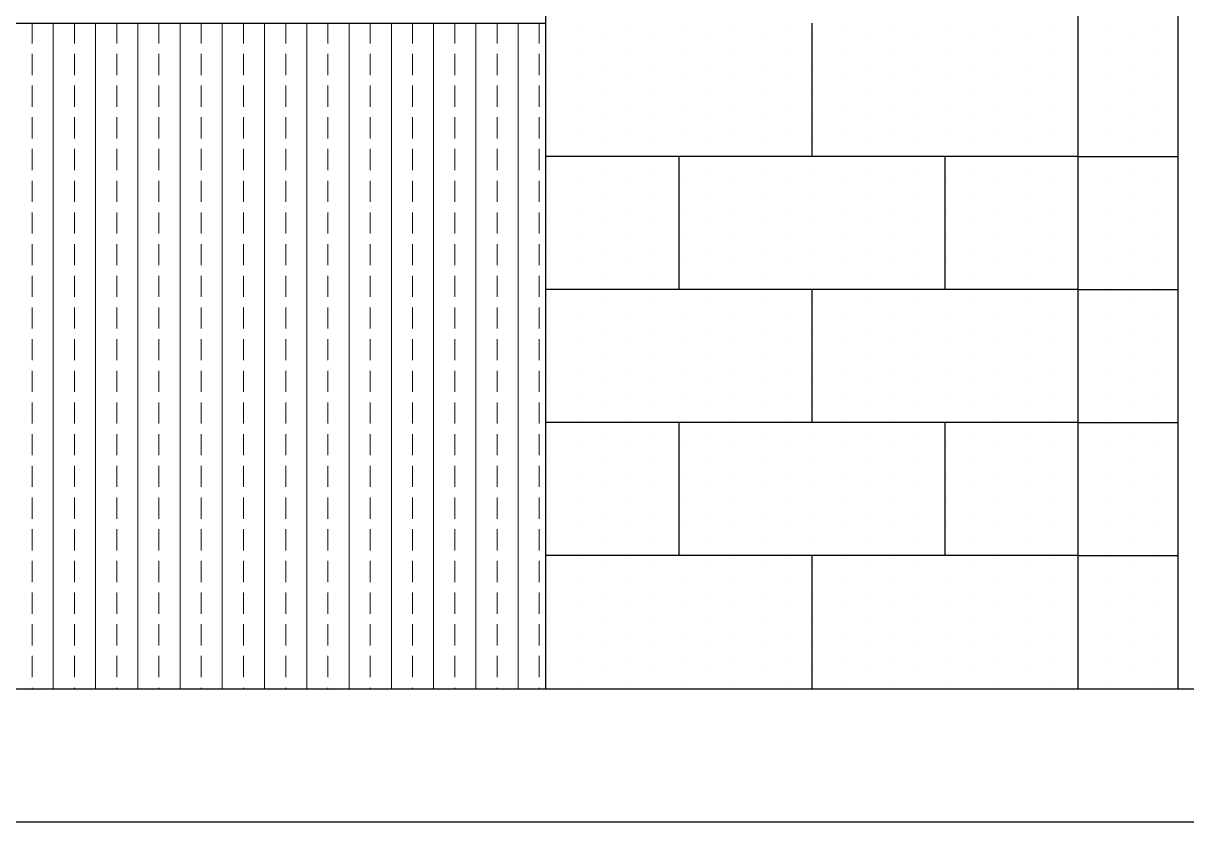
# Paper-space layout 'A000' of a CAD drawing. Header units: millimetres. Extents: x 0 to 841, y 0 to 594.
# Drawn here: x 588.6 to 623.56, y 86.9 to 110.9 of the extents above; entities that cross this region are included whole.
import ezdxf

# ---------------------------------------------------------------- set-up
doc = ezdxf.new("R2010")
doc.units = ezdxf.units.MM
doc.header["$MEASUREMENT"] = 0
doc.layers.add('A-ELEV-MBE1', color=7, linetype='Continuous', lineweight=25)
doc.layers.add('A-ELEV-PATT', color=8, linetype='Continuous', lineweight=13)

psp = doc.layouts.new('A000')

# ---------------------------------------------------------------- linework, layer by layer
at = {"layer": 'A-ELEV-MBE1'}
for p, q in [((604.293, 134.896), (604.293, 110.896)), ((620.293, 134.896), (620.293, 90.896)), ((623.293, 134.896), (623.293, 90.896)), ((588.293, 110.896), (604.293, 110.896)), ((604.293, 110.896), (604.293, 90.896)), ((612.293, 110.896), (612.293, 106.896)), ((620.292, 106.896), (604.293, 106.896)), ((608.293, 106.896), (608.293, 102.896)), ((616.293, 106.896), (616.293, 102.896)), ((620.292, 106.896), (623.292, 106.896)), ((620.292, 102.896), (604.293, 102.896)), ((612.293, 102.896), (612.293, 98.896)), ((620.292, 102.896), (623.292, 102.896)), ((620.292, 98.896), (604.293, 98.896)), ((608.293, 98.896), (608.293, 94.896)), ((616.293, 98.896), (616.293, 94.896)), ((620.292, 98.896), (623.292, 98.896)), ((620.292, 94.896), (604.293, 94.896)), ((612.293, 94.896), (612.293, 90.896)), ((620.292, 94.896), (623.292, 94.896)), ((556.293, 90.896), (664.293, 90.896)), ((492.293, 86.896), (702.204, 86.896))]:
    psp.add_line(p, q, dxfattribs=at)
at = {"layer": 'A-ELEV-PATT', "linetype": 'Continuous'}
for p, q in [((588.863, 110.293), (588.863, 110.896)), ((589.498, 90.896), (589.498, 110.896)), ((590.133, 110.293), (590.133, 110.896)), ((590.768, 90.896), (590.768, 110.896)), ((591.403, 110.293), (591.403, 110.896)), ((592.038, 90.896), (592.038, 110.896)), ((592.673, 110.293), (592.673, 110.896)), ((593.308, 90.896), (593.308, 110.896)), ((593.943, 110.293), (593.943, 110.896)), ((594.578, 90.896), (594.578, 110.896)), ((595.213, 110.293), (595.213, 110.896)), ((595.848, 90.896), (595.848, 110.896)), ((596.483, 110.293), (596.483, 110.896)), ((597.118, 90.896), (597.118, 110.896)), ((597.753, 110.293), (597.753, 110.896)), ((598.388, 90.896), (598.388, 110.896)), ((599.023, 110.293), (599.023, 110.896)), ((599.658, 90.896), (599.658, 110.896)), ((600.293, 110.293), (600.293, 110.896)), ((600.928, 90.896), (600.928, 110.896)), ((601.563, 110.293), (601.563, 110.896)), ((602.198, 90.896), (602.198, 110.896)), ((602.833, 110.293), (602.833, 110.896)), ((603.468, 90.896), (603.468, 110.896)), ((604.103, 110.293), (604.103, 110.896)), ((605.214, 110.848), (605.214, 110.848)), ((606.802, 110.848), (606.802, 110.848)), ((608.389, 110.848), (608.389, 110.848)), ((609.977, 110.848), (609.977, 110.848)), ((611.564, 110.848), (611.564, 110.848)), ((613.152, 110.848), (613.152, 110.848)), ((614.739, 110.848), (614.739, 110.848)), ((616.327, 110.848), (616.327, 110.848)), ((617.914, 110.848), (617.914, 110.848)), ((619.502, 110.848), (619.502, 110.848)), ((621.089, 110.848), (621.089, 110.848)), ((622.677, 110.848), (622.677, 110.848)), ((604.421, 110.451), (604.421, 110.451)), ((606.008, 110.451), (606.008, 110.451)), ((607.596, 110.451), (607.596, 110.451)), ((609.183, 110.451), (609.183, 110.451)), ((610.771, 110.451), (610.771, 110.451)), ((612.358, 110.451), (612.358, 110.451)), ((613.946, 110.451), (613.946, 110.451)), ((615.533, 110.451), (615.533, 110.451)), ((617.121, 110.451), (617.121, 110.451)), ((618.708, 110.451), (618.708, 110.451)), ((620.296, 110.451), (620.296, 110.451)), ((621.883, 110.451), (621.883, 110.451)), ((588.863, 109.34), (588.863, 109.975)), ((590.133, 109.34), (590.133, 109.975)), ((591.403, 109.34), (591.403, 109.975)), ((592.673, 109.34), (592.673, 109.975)), ((593.943, 109.34), (593.943, 109.975)), ((595.213, 109.34), (595.213, 109.975)), ((596.483, 109.34), (596.483, 109.975)), ((597.753, 109.34), (597.753, 109.975)), ((599.023, 109.34), (599.023, 109.975)), ((600.293, 109.34), (600.293, 109.975)), ((601.563, 109.34), (601.563, 109.975)), ((602.833, 109.34), (602.833, 109.975)), ((604.103, 109.34), (604.103, 109.975)), ((605.214, 110.054), (605.214, 110.054)), ((606.802, 110.054), (606.802, 110.054)), ((608.389, 110.054), (608.389, 110.054)), ((609.977, 110.054), (609.977, 110.054)), ((611.564, 110.054), (611.564, 110.054)), ((613.152, 110.054), (613.152, 110.054)), ((614.739, 110.054), (614.739, 110.054)), ((616.327, 110.054), (616.327, 110.054)), ((617.914, 110.054), (617.914, 110.054)), ((619.502, 110.054), (619.502, 110.054)), ((621.089, 110.054), (621.089, 110.054)), ((622.677, 110.054), (622.677, 110.054)), ((604.421, 109.658), (604.421, 109.658)), ((606.008, 109.658), (606.008, 109.658)), ((607.596, 109.658), (607.596, 109.658)), ((609.183, 109.658), (609.183, 109.658)), ((610.771, 109.658), (610.771, 109.658)), ((612.358, 109.658), (612.358, 109.658)), ((613.946, 109.658), (613.946, 109.658)), ((615.533, 109.658), (615.533, 109.658)), ((617.121, 109.658), (617.121, 109.658)), ((618.708, 109.658), (618.708, 109.658)), ((620.296, 109.658), (620.296, 109.658)), ((621.883, 109.658), (621.883, 109.658)), ((605.214, 109.261), (605.214, 109.261)), ((606.802, 109.261), (606.802, 109.261)), ((608.389, 109.261), (608.389, 109.261)), ((609.977, 109.261), (609.977, 109.261)), ((611.564, 109.261), (611.564, 109.261)), ((613.152, 109.261), (613.152, 109.261)), ((614.739, 109.261), (614.739, 109.261)), ((616.327, 109.261), (616.327, 109.261)), ((617.914, 109.261), (617.914, 109.261)), ((619.502, 109.261), (619.502, 109.261)), ((621.089, 109.261), (621.089, 109.261)), ((622.677, 109.261), (622.677, 109.261)), ((588.863, 108.388), (588.863, 109.023)), ((590.133, 108.388), (590.133, 109.023)), ((591.403, 108.388), (591.403, 109.023)), ((592.673, 108.388), (592.673, 109.023)), ((593.943, 108.388), (593.943, 109.023)), ((595.213, 108.388), (595.213, 109.023)), ((596.483, 108.388), (596.483, 109.023)), ((597.753, 108.388), (597.753, 109.023)), ((599.023, 108.388), (599.023, 109.023)), ((600.293, 108.388), (600.293, 109.023)), ((601.563, 108.388), (601.563, 109.023)), ((602.833, 108.388), (602.833, 109.023)), ((604.103, 108.388), (604.103, 109.023)), ((604.421, 108.864), (604.421, 108.864)), ((606.008, 108.864), (606.008, 108.864)), ((607.596, 108.864), (607.596, 108.864)), ((609.183, 108.864), (609.183, 108.864)), ((610.771, 108.864), (610.771, 108.864)), ((612.358, 108.864), (612.358, 108.864)), ((613.946, 108.864), (613.946, 108.864)), ((615.533, 108.864), (615.533, 108.864)), ((617.121, 108.864), (617.121, 108.864)), ((618.708, 108.864), (618.708, 108.864)), ((620.296, 108.864), (620.296, 108.864)), ((621.883, 108.864), (621.883, 108.864)), ((605.214, 108.467), (605.214, 108.467)), ((606.802, 108.467), (606.802, 108.467)), ((608.389, 108.467), (608.389, 108.467)), ((609.977, 108.467), (609.977, 108.467)), ((611.564, 108.467), (611.564, 108.467)), ((613.152, 108.467), (613.152, 108.467)), ((614.739, 108.467), (614.739, 108.467)), ((616.327, 108.467), (616.327, 108.467)), ((617.914, 108.467), (617.914, 108.467)), ((619.502, 108.467), (619.502, 108.467)), ((621.089, 108.467), (621.089, 108.467)), ((622.677, 108.467), (622.677, 108.467)), ((588.863, 107.435), (588.863, 108.07)), ((590.133, 107.435), (590.133, 108.07)), ((591.403, 107.435), (591.403, 108.07)), ((592.673, 107.435), (592.673, 108.07)), ((593.943, 107.435), (593.943, 108.07)), ((595.213, 107.435), (595.213, 108.07)), ((596.483, 107.435), (596.483, 108.07)), ((597.753, 107.435), (597.753, 108.07)), ((599.023, 107.435), (599.023, 108.07)), ((600.293, 107.435), (600.293, 108.07)), ((601.563, 107.435), (601.563, 108.07)), ((602.833, 107.435), (602.833, 108.07)), ((604.103, 107.435), (604.103, 108.07)), ((604.421, 108.07), (604.421, 108.07)), ((606.008, 108.07), (606.008, 108.07)), ((607.596, 108.07), (607.596, 108.07)), ((609.183, 108.07), (609.183, 108.07)), ((610.771, 108.07), (610.771, 108.07)), ((612.358, 108.07), (612.358, 108.07)), ((613.946, 108.07), (613.946, 108.07)), ((615.533, 108.07), (615.533, 108.07)), ((617.121, 108.07), (617.121, 108.07)), ((618.708, 108.07), (618.708, 108.07)), ((620.296, 108.07), (620.296, 108.07)), ((621.883, 108.07), (621.883, 108.07)), ((605.214, 107.673), (605.214, 107.673)), ((606.802, 107.673), (606.802, 107.673)), ((608.389, 107.673), (608.389, 107.673)), ((609.977, 107.673), (609.977, 107.673)), ((611.564, 107.673), (611.564, 107.673)), ((613.152, 107.673), (613.152, 107.673)), ((614.739, 107.673), (614.739, 107.673)), ((616.327, 107.673), (616.327, 107.673)), ((617.914, 107.673), (617.914, 107.673)), ((619.502, 107.673), (619.502, 107.673)), ((621.089, 107.673), (621.089, 107.673)), ((622.677, 107.673), (622.677, 107.673)), ((588.863, 106.483), (588.863, 107.118)), ((590.133, 106.483), (590.133, 107.118)), ((591.403, 106.483), (591.403, 107.118)), ((592.673, 106.483), (592.673, 107.118)), ((593.943, 106.483), (593.943, 107.118)), ((595.213, 106.483), (595.213, 107.118)), ((596.483, 106.483), (596.483, 107.118)), ((597.753, 106.483), (597.753, 107.118)), ((599.023, 106.483), (599.023, 107.118)), ((600.293, 106.483), (600.293, 107.118)), ((601.563, 106.483), (601.563, 107.118)), ((602.833, 106.483), (602.833, 107.118)), ((604.103, 106.483), (604.103, 107.118)), ((604.421, 107.276), (604.421, 107.276)), ((606.008, 107.276), (606.008, 107.276)), ((607.596, 107.276), (607.596, 107.276)), ((609.183, 107.276), (609.183, 107.276)), ((610.771, 107.276), (610.771, 107.276)), ((612.358, 107.276), (612.358, 107.276)), ((613.946, 107.276), (613.946, 107.276)), ((615.533, 107.276), (615.533, 107.276)), ((617.121, 107.276), (617.121, 107.276)), ((618.708, 107.276), (618.708, 107.276)), ((620.296, 107.276), (620.296, 107.276)), ((621.883, 107.276), (621.883, 107.276)), ((605.214, 106.879), (605.214, 106.879)), ((606.802, 106.879), (606.802, 106.879)), ((608.389, 106.879), (608.389, 106.879)), ((609.977, 106.879), (609.977, 106.879)), ((611.564, 106.879), (611.564, 106.879)), ((613.152, 106.879), (613.152, 106.879)), ((614.739, 106.879), (614.739, 106.879)), ((616.327, 106.879), (616.327, 106.879)), ((617.914, 106.879), (617.914, 106.879)), ((619.502, 106.879), (619.502, 106.879)), ((621.089, 106.879), (621.089, 106.879)), ((622.677, 106.879), (622.677, 106.879)), ((604.421, 106.483), (604.421, 106.483)), ((606.008, 106.483), (606.008, 106.483)), ((607.596, 106.483), (607.596, 106.483)), ((609.183, 106.483), (609.183, 106.483)), ((610.771, 106.483), (610.771, 106.483)), ((612.358, 106.483), (612.358, 106.483)), ((613.946, 106.483), (613.946, 106.483)), ((615.533, 106.483), (615.533, 106.483)), ((617.121, 106.483), (617.121, 106.483)), ((618.708, 106.483), (618.708, 106.483)), ((620.296, 106.483), (620.296, 106.483)), ((621.883, 106.483), (621.883, 106.483)), ((588.863, 105.53), (588.863, 106.165)), ((590.133, 105.53), (590.133, 106.165)), ((591.403, 105.53), (591.403, 106.165)), ((592.673, 105.53), (592.673, 106.165)), ((593.943, 105.53), (593.943, 106.165)), ((595.213, 105.53), (595.213, 106.165)), ((596.483, 105.53), (596.483, 106.165)), ((597.753, 105.53), (597.753, 106.165)), ((599.023, 105.53), (599.023, 106.165)), ((600.293, 105.53), (600.293, 106.165)), ((601.563, 105.53), (601.563, 106.165)), ((602.833, 105.53), (602.833, 106.165)), ((604.103, 105.53), (604.103, 106.165)), ((605.214, 106.086), (605.214, 106.086)), ((606.802, 106.086), (606.802, 106.086)), ((608.389, 106.086), (608.389, 106.086)), ((609.977, 106.086), (609.977, 106.086)), ((611.564, 106.086), (611.564, 106.086)), ((613.152, 106.086), (613.152, 106.086)), ((614.739, 106.086), (614.739, 106.086)), ((616.327, 106.086), (616.327, 106.086)), ((617.914, 106.086), (617.914, 106.086)), ((619.502, 106.086), (619.502, 106.086)), ((621.089, 106.086), (621.089, 106.086)), ((622.677, 106.086), (622.677, 106.086)), ((604.421, 105.689), (604.421, 105.689)), ((606.008, 105.689), (606.008, 105.689)), ((607.596, 105.689), (607.596, 105.689)), ((609.183, 105.689), (609.183, 105.689)), ((610.771, 105.689), (610.771, 105.689)), ((612.358, 105.689), (612.358, 105.689)), ((613.946, 105.689), (613.946, 105.689)), ((615.533, 105.689), (615.533, 105.689)), ((617.121, 105.689), (617.121, 105.689)), ((618.708, 105.689), (618.708, 105.689)), ((620.296, 105.689), (620.296, 105.689)), ((621.883, 105.689), (621.883, 105.689)), ((605.214, 105.292), (605.214, 105.292)), ((606.802, 105.292), (606.802, 105.292)), ((608.389, 105.292), (608.389, 105.292)), ((609.977, 105.292), (609.977, 105.292)), ((611.564, 105.292), (611.564, 105.292)), ((613.152, 105.292), (613.152, 105.292)), ((614.739, 105.292), (614.739, 105.292)), ((616.327, 105.292), (616.327, 105.292)), ((617.914, 105.292), (617.914, 105.292)), ((619.502, 105.292), (619.502, 105.292)), ((621.089, 105.292), (621.089, 105.292)), ((622.677, 105.292), (622.677, 105.292)), ((588.863, 104.578), (588.863, 105.213)), ((590.133, 104.578), (590.133, 105.213)), ((591.403, 104.578), (591.403, 105.213)), ((592.673, 104.578), (592.673, 105.213)), ((593.943, 104.578), (593.943, 105.213)), ((595.213, 104.578), (595.213, 105.213)), ((596.483, 104.578), (596.483, 105.213)), ((597.753, 104.578), (597.753, 105.213)), ((599.023, 104.578), (599.023, 105.213)), ((600.293, 104.578), (600.293, 105.213)), ((601.563, 104.578), (601.563, 105.213)), ((602.833, 104.578), (602.833, 105.213)), ((604.103, 104.578), (604.103, 105.213)), ((604.421, 104.895), (604.421, 104.895)), ((606.008, 104.895), (606.008, 104.895)), ((607.596, 104.895), (607.596, 104.895)), ((609.183, 104.895), (609.183, 104.895)), ((610.771, 104.895), (610.771, 104.895)), ((612.358, 104.895), (612.358, 104.895)), ((613.946, 104.895), (613.946, 104.895)), ((615.533, 104.895), (615.533, 104.895)), ((617.121, 104.895), (617.121, 104.895)), ((618.708, 104.895), (618.708, 104.895)), ((620.296, 104.895), (620.296, 104.895)), ((621.883, 104.895), (621.883, 104.895)), ((588.863, 103.625), (588.863, 104.26)), ((590.133, 103.625), (590.133, 104.26)), ((591.403, 103.625), (591.403, 104.26)), ((592.673, 103.625), (592.673, 104.26)), ((593.943, 103.625), (593.943, 104.26)), ((595.213, 103.625), (595.213, 104.26)), ((596.483, 103.625), (596.483, 104.26)), ((597.753, 103.625), (597.753, 104.26)), ((599.023, 103.625), (599.023, 104.26)), ((600.293, 103.625), (600.293, 104.26)), ((601.563, 103.625), (601.563, 104.26)), ((602.833, 103.625), (602.833, 104.26)), ((604.103, 103.625), (604.103, 104.26)), ((605.214, 104.498), (605.214, 104.498)), ((606.802, 104.498), (606.802, 104.498)), ((608.389, 104.498), (608.389, 104.498)), ((609.977, 104.498), (609.977, 104.498)), ((611.564, 104.498), (611.564, 104.498)), ((613.152, 104.498), (613.152, 104.498)), ((614.739, 104.498), (614.739, 104.498)), ((616.327, 104.498), (616.327, 104.498)), ((617.914, 104.498), (617.914, 104.498)), ((619.502, 104.498), (619.502, 104.498)), ((621.089, 104.498), (621.089, 104.498)), ((622.677, 104.498), (622.677, 104.498)), ((604.421, 104.101), (604.421, 104.101)), ((606.008, 104.101), (606.008, 104.101)), ((607.596, 104.101), (607.596, 104.101)), ((609.183, 104.101), (609.183, 104.101)), ((610.771, 104.101), (610.771, 104.101)), ((612.358, 104.101), (612.358, 104.101)), ((613.946, 104.101), (613.946, 104.101)), ((615.533, 104.101), (615.533, 104.101)), ((617.121, 104.101), (617.121, 104.101)), ((618.708, 104.101), (618.708, 104.101)), ((620.296, 104.101), (620.296, 104.101)), ((621.883, 104.101), (621.883, 104.101)), ((605.214, 103.704), (605.214, 103.704)), ((606.802, 103.704), (606.802, 103.704)), ((608.389, 103.704), (608.389, 103.704)), ((609.977, 103.704), (609.977, 103.704)), ((611.564, 103.704), (611.564, 103.704)), ((613.152, 103.704), (613.152, 103.704)), ((614.739, 103.704), (614.739, 103.704)), ((616.327, 103.704), (616.327, 103.704)), ((617.914, 103.704), (617.914, 103.704)), ((619.502, 103.704), (619.502, 103.704)), ((621.089, 103.704), (621.089, 103.704)), ((622.677, 103.704), (622.677, 103.704)), ((588.863, 102.673), (588.863, 103.308)), ((590.133, 102.673), (590.133, 103.308)), ((591.403, 102.673), (591.403, 103.308)), ((592.673, 102.673), (592.673, 103.308)), ((593.943, 102.673), (593.943, 103.308)), ((595.213, 102.673), (595.213, 103.308)), ((596.483, 102.673), (596.483, 103.308)), ((597.753, 102.673), (597.753, 103.308)), ((599.023, 102.673), (599.023, 103.308)), ((600.293, 102.673), (600.293, 103.308)), ((601.563, 102.673), (601.563, 103.308)), ((602.833, 102.673), (602.833, 103.308)), ((604.103, 102.673), (604.103, 103.308)), ((604.421, 103.308), (604.421, 103.308)), ((606.008, 103.308), (606.008, 103.308)), ((607.596, 103.308), (607.596, 103.308)), ((609.183, 103.308), (609.183, 103.308)), ((610.771, 103.308), (610.771, 103.308)), ((612.358, 103.308), (612.358, 103.308)), ((613.946, 103.308), (613.946, 103.308)), ((615.533, 103.308), (615.533, 103.308)), ((617.121, 103.308), (617.121, 103.308)), ((618.708, 103.308), (618.708, 103.308)), ((620.296, 103.308), (620.296, 103.308)), ((621.883, 103.308), (621.883, 103.308)), ((605.214, 102.911), (605.214, 102.911)), ((606.802, 102.911), (606.802, 102.911)), ((608.389, 102.911), (608.389, 102.911)), ((609.977, 102.911), (609.977, 102.911)), ((611.564, 102.911), (611.564, 102.911)), ((613.152, 102.911), (613.152, 102.911)), ((614.739, 102.911), (614.739, 102.911)), ((616.327, 102.911), (616.327, 102.911)), ((617.914, 102.911), (617.914, 102.911)), ((619.502, 102.911), (619.502, 102.911)), ((621.089, 102.911), (621.089, 102.911)), ((622.677, 102.911), (622.677, 102.911)), ((604.421, 102.514), (604.421, 102.514)), ((606.008, 102.514), (606.008, 102.514)), ((607.596, 102.514), (607.596, 102.514)), ((609.183, 102.514), (609.183, 102.514)), ((610.771, 102.514), (610.771, 102.514)), ((612.358, 102.514), (612.358, 102.514)), ((613.946, 102.514), (613.946, 102.514)), ((615.533, 102.514), (615.533, 102.514)), ((617.121, 102.514), (617.121, 102.514)), ((618.708, 102.514), (618.708, 102.514)), ((620.296, 102.514), (620.296, 102.514)), ((621.883, 102.514), (621.883, 102.514)), ((588.863, 101.72), (588.863, 102.355)), ((590.133, 101.72), (590.133, 102.355)), ((591.403, 101.72), (591.403, 102.355)), ((592.673, 101.72), (592.673, 102.355)), ((593.943, 101.72), (593.943, 102.355)), ((595.213, 101.72), (595.213, 102.355)), ((596.483, 101.72), (596.483, 102.355)), ((597.753, 101.72), (597.753, 102.355)), ((599.023, 101.72), (599.023, 102.355)), ((600.293, 101.72), (600.293, 102.355)), ((601.563, 101.72), (601.563, 102.355)), ((602.833, 101.72), (602.833, 102.355)), ((604.103, 101.72), (604.103, 102.355)), ((605.214, 102.117), (605.214, 102.117)), ((606.802, 102.117), (606.802, 102.117)), ((608.389, 102.117), (608.389, 102.117)), ((609.977, 102.117), (609.977, 102.117)), ((611.564, 102.117), (611.564, 102.117)), ((613.152, 102.117), (613.152, 102.117)), ((614.739, 102.117), (614.739, 102.117)), ((616.327, 102.117), (616.327, 102.117)), ((617.914, 102.117), (617.914, 102.117)), ((619.502, 102.117), (619.502, 102.117)), ((621.089, 102.117), (621.089, 102.117)), ((622.677, 102.117), (622.677, 102.117)), ((588.863, 100.768), (588.863, 101.403)), ((590.133, 100.768), (590.133, 101.403)), ((591.403, 100.768), (591.403, 101.403)), ((592.673, 100.768), (592.673, 101.403)), ((593.943, 100.768), (593.943, 101.403)), ((595.213, 100.768), (595.213, 101.403)), ((596.483, 100.768), (596.483, 101.403)), ((597.753, 100.768), (597.753, 101.403)), ((599.023, 100.768), (599.023, 101.403)), ((600.293, 100.768), (600.293, 101.403)), ((601.563, 100.768), (601.563, 101.403)), ((602.833, 100.768), (602.833, 101.403)), ((604.103, 100.768), (604.103, 101.403)), ((604.421, 101.72), (604.421, 101.72)), ((606.008, 101.72), (606.008, 101.72)), ((607.596, 101.72), (607.596, 101.72)), ((609.183, 101.72), (609.183, 101.72)), ((610.771, 101.72), (610.771, 101.72)), ((612.358, 101.72), (612.358, 101.72)), ((613.946, 101.72), (613.946, 101.72)), ((615.533, 101.72), (615.533, 101.72)), ((617.121, 101.72), (617.121, 101.72)), ((618.708, 101.72), (618.708, 101.72)), ((620.296, 101.72), (620.296, 101.72)), ((621.883, 101.72), (621.883, 101.72)), ((605.214, 101.323), (605.214, 101.323)), ((606.802, 101.323), (606.802, 101.323)), ((608.389, 101.323), (608.389, 101.323)), ((609.977, 101.323), (609.977, 101.323)), ((611.564, 101.323), (611.564, 101.323)), ((613.152, 101.323), (613.152, 101.323)), ((614.739, 101.323), (614.739, 101.323)), ((616.327, 101.323), (616.327, 101.323)), ((617.914, 101.323), (617.914, 101.323)), ((619.502, 101.323), (619.502, 101.323)), ((621.089, 101.323), (621.089, 101.323)), ((622.677, 101.323), (622.677, 101.323)), ((604.421, 100.926), (604.421, 100.926)), ((606.008, 100.926), (606.008, 100.926)), ((607.596, 100.926), (607.596, 100.926)), ((609.183, 100.926), (609.183, 100.926)), ((610.771, 100.926), (610.771, 100.926)), ((612.358, 100.926), (612.358, 100.926)), ((613.946, 100.926), (613.946, 100.926)), ((615.533, 100.926), (615.533, 100.926)), ((617.121, 100.926), (617.121, 100.926)), ((618.708, 100.926), (618.708, 100.926)), ((620.296, 100.926), (620.296, 100.926)), ((621.883, 100.926), (621.883, 100.926)), ((588.863, 99.815), (588.863, 100.45)), ((590.133, 99.815), (590.133, 100.45)), ((591.403, 99.815), (591.403, 100.45)), ((592.673, 99.815), (592.673, 100.45)), ((593.943, 99.815), (593.943, 100.45)), ((595.213, 99.815), (595.213, 100.45)), ((596.483, 99.815), (596.483, 100.45)), ((597.753, 99.815), (597.753, 100.45)), ((599.023, 99.815), (599.023, 100.45)), ((600.293, 99.815), (600.293, 100.45)), ((601.563, 99.815), (601.563, 100.45)), ((602.833, 99.815), (602.833, 100.45)), ((604.103, 99.815), (604.103, 100.45)), ((605.214, 100.529), (605.214, 100.529)), ((606.802, 100.529), (606.802, 100.529)), ((608.389, 100.529), (608.389, 100.529)), ((609.977, 100.529), (609.977, 100.529)), ((611.564, 100.529), (611.564, 100.529)), ((613.152, 100.529), (613.152, 100.529)), ((614.739, 100.529), (614.739, 100.529)), ((616.327, 100.529), (616.327, 100.529)), ((617.914, 100.529), (617.914, 100.529)), ((619.502, 100.529), (619.502, 100.529)), ((621.089, 100.529), (621.089, 100.529)), ((622.677, 100.529), (622.677, 100.529)), ((604.421, 100.133), (604.421, 100.133)), ((606.008, 100.133), (606.008, 100.133)), ((607.596, 100.133), (607.596, 100.133)), ((609.183, 100.133), (609.183, 100.133)), ((610.771, 100.133), (610.771, 100.133)), ((612.358, 100.133), (612.358, 100.133)), ((613.946, 100.133), (613.946, 100.133)), ((615.533, 100.133), (615.533, 100.133)), ((617.121, 100.133), (617.121, 100.133)), ((618.708, 100.133), (618.708, 100.133)), ((620.296, 100.133), (620.296, 100.133)), ((621.883, 100.133), (621.883, 100.133)), ((605.214, 99.736), (605.214, 99.736)), ((606.802, 99.736), (606.802, 99.736)), ((608.389, 99.736), (608.389, 99.736)), ((609.977, 99.736), (609.977, 99.736)), ((611.564, 99.736), (611.564, 99.736)), ((613.152, 99.736), (613.152, 99.736)), ((614.739, 99.736), (614.739, 99.736)), ((616.327, 99.736), (616.327, 99.736)), ((617.914, 99.736), (617.914, 99.736)), ((619.502, 99.736), (619.502, 99.736)), ((621.089, 99.736), (621.089, 99.736)), ((622.677, 99.736), (622.677, 99.736)), ((588.863, 98.863), (588.863, 99.498)), ((590.133, 98.863), (590.133, 99.498)), ((591.403, 98.863), (591.403, 99.498)), ((592.673, 98.863), (592.673, 99.498)), ((593.943, 98.863), (593.943, 99.498)), ((595.213, 98.863), (595.213, 99.498)), ((596.483, 98.863), (596.483, 99.498)), ((597.753, 98.863), (597.753, 99.498)), ((599.023, 98.863), (599.023, 99.498)), ((600.293, 98.863), (600.293, 99.498)), ((601.563, 98.863), (601.563, 99.498)), ((602.833, 98.863), (602.833, 99.498)), ((604.103, 98.863), (604.103, 99.498)), ((604.421, 99.339), (604.421, 99.339)), ((606.008, 99.339), (606.008, 99.339)), ((607.596, 99.339), (607.596, 99.339)), ((609.183, 99.339), (609.183, 99.339)), ((610.771, 99.339), (610.771, 99.339)), ((612.358, 99.339), (612.358, 99.339)), ((613.946, 99.339), (613.946, 99.339)), ((615.533, 99.339), (615.533, 99.339)), ((617.121, 99.339), (617.121, 99.339)), ((618.708, 99.339), (618.708, 99.339)), ((620.296, 99.339), (620.296, 99.339)), ((621.883, 99.339), (621.883, 99.339)), ((605.214, 98.942), (605.214, 98.942)), ((606.802, 98.942), (606.802, 98.942)), ((608.389, 98.942), (608.389, 98.942)), ((609.977, 98.942), (609.977, 98.942)), ((611.564, 98.942), (611.564, 98.942)), ((613.152, 98.942), (613.152, 98.942)), ((614.739, 98.942), (614.739, 98.942)), ((616.327, 98.942), (616.327, 98.942)), ((617.914, 98.942), (617.914, 98.942)), ((619.502, 98.942), (619.502, 98.942)), ((621.089, 98.942), (621.089, 98.942)), ((622.677, 98.942), (622.677, 98.942)), ((588.863, 97.91), (588.863, 98.545)), ((590.133, 97.91), (590.133, 98.545)), ((591.403, 97.91), (591.403, 98.545)), ((592.673, 97.91), (592.673, 98.545)), ((593.943, 97.91), (593.943, 98.545)), ((595.213, 97.91), (595.213, 98.545)), ((596.483, 97.91), (596.483, 98.545)), ((597.753, 97.91), (597.753, 98.545)), ((599.023, 97.91), (599.023, 98.545)), ((600.293, 97.91), (600.293, 98.545)), ((601.563, 97.91), (601.563, 98.545)), ((602.833, 97.91), (602.833, 98.545)), ((604.103, 97.91), (604.103, 98.545)), ((604.421, 98.545), (604.421, 98.545)), ((606.008, 98.545), (606.008, 98.545)), ((607.596, 98.545), (607.596, 98.545)), ((609.183, 98.545), (609.183, 98.545)), ((610.771, 98.545), (610.771, 98.545)), ((612.358, 98.545), (612.358, 98.545)), ((613.946, 98.545), (613.946, 98.545)), ((615.533, 98.545), (615.533, 98.545)), ((617.121, 98.545), (617.121, 98.545)), ((618.708, 98.545), (618.708, 98.545)), ((620.296, 98.545), (620.296, 98.545)), ((621.883, 98.545), (621.883, 98.545)), ((605.214, 98.148), (605.214, 98.148)), ((606.802, 98.148), (606.802, 98.148)), ((608.389, 98.148), (608.389, 98.148)), ((609.977, 98.148), (609.977, 98.148)), ((611.564, 98.148), (611.564, 98.148)), ((613.152, 98.148), (613.152, 98.148)), ((614.739, 98.148), (614.739, 98.148)), ((616.327, 98.148), (616.327, 98.148)), ((617.914, 98.148), (617.914, 98.148)), ((619.502, 98.148), (619.502, 98.148)), ((621.089, 98.148), (621.089, 98.148)), ((622.677, 98.148), (622.677, 98.148)), ((588.863, 96.958), (588.863, 97.593)), ((590.133, 96.958), (590.133, 97.593)), ((591.403, 96.958), (591.403, 97.593)), ((592.673, 96.958), (592.673, 97.593)), ((593.943, 96.958), (593.943, 97.593)), ((595.213, 96.958), (595.213, 97.593)), ((596.483, 96.958), (596.483, 97.593)), ((597.753, 96.958), (597.753, 97.593)), ((599.023, 96.958), (599.023, 97.593)), ((600.293, 96.958), (600.293, 97.593)), ((601.563, 96.958), (601.563, 97.593)), ((602.833, 96.958), (602.833, 97.593)), ((604.103, 96.958), (604.103, 97.593)), ((604.421, 97.751), (604.421, 97.751)), ((606.008, 97.751), (606.008, 97.751)), ((607.596, 97.751), (607.596, 97.751)), ((609.183, 97.751), (609.183, 97.751)), ((610.771, 97.751), (610.771, 97.751)), ((612.358, 97.751), (612.358, 97.751)), ((613.946, 97.751), (613.946, 97.751)), ((615.533, 97.751), (615.533, 97.751)), ((617.121, 97.751), (617.121, 97.751)), ((618.708, 97.751), (618.708, 97.751)), ((620.296, 97.751), (620.296, 97.751)), ((621.883, 97.751), (621.883, 97.751)), ((605.214, 97.354), (605.214, 97.354)), ((606.802, 97.354), (606.802, 97.354)), ((608.389, 97.354), (608.389, 97.354)), ((609.977, 97.354), (609.977, 97.354)), ((611.564, 97.354), (611.564, 97.354)), ((613.152, 97.354), (613.152, 97.354)), ((614.739, 97.354), (614.739, 97.354)), ((616.327, 97.354), (616.327, 97.354)), ((617.914, 97.354), (617.914, 97.354)), ((619.502, 97.354), (619.502, 97.354)), ((621.089, 97.354), (621.089, 97.354)), ((622.677, 97.354), (622.677, 97.354)), ((604.421, 96.958), (604.421, 96.958)), ((606.008, 96.958), (606.008, 96.958)), ((607.596, 96.958), (607.596, 96.958)), ((609.183, 96.958), (609.183, 96.958)), ((610.771, 96.958), (610.771, 96.958)), ((612.358, 96.958), (612.358, 96.958)), ((613.946, 96.958), (613.946, 96.958)), ((615.533, 96.958), (615.533, 96.958)), ((617.121, 96.958), (617.121, 96.958)), ((618.708, 96.958), (618.708, 96.958)), ((620.296, 96.958), (620.296, 96.958)), ((621.883, 96.958), (621.883, 96.958)), ((588.863, 96.005), (588.863, 96.64)), ((590.133, 96.005), (590.133, 96.64)), ((591.403, 96.005), (591.403, 96.64)), ((592.673, 96.005), (592.673, 96.64)), ((593.943, 96.005), (593.943, 96.64)), ((595.213, 96.005), (595.213, 96.64)), ((596.483, 96.005), (596.483, 96.64)), ((597.753, 96.005), (597.753, 96.64)), ((599.023, 96.005), (599.023, 96.64)), ((600.293, 96.005), (600.293, 96.64)), ((601.563, 96.005), (601.563, 96.64)), ((602.833, 96.005), (602.833, 96.64)), ((604.103, 96.005), (604.103, 96.64)), ((605.214, 96.561), (605.214, 96.561)), ((606.802, 96.561), (606.802, 96.561)), ((608.389, 96.561), (608.389, 96.561)), ((609.977, 96.561), (609.977, 96.561)), ((611.564, 96.561), (611.564, 96.561)), ((613.152, 96.561), (613.152, 96.561)), ((614.739, 96.561), (614.739, 96.561)), ((616.327, 96.561), (616.327, 96.561)), ((617.914, 96.561), (617.914, 96.561)), ((619.502, 96.561), (619.502, 96.561)), ((621.089, 96.561), (621.089, 96.561)), ((622.677, 96.561), (622.677, 96.561)), ((604.421, 96.164), (604.421, 96.164)), ((606.008, 96.164), (606.008, 96.164)), ((607.596, 96.164), (607.596, 96.164)), ((609.183, 96.164), (609.183, 96.164)), ((610.771, 96.164), (610.771, 96.164)), ((612.358, 96.164), (612.358, 96.164)), ((613.946, 96.164), (613.946, 96.164)), ((615.533, 96.164), (615.533, 96.164)), ((617.121, 96.164), (617.121, 96.164)), ((618.708, 96.164), (618.708, 96.164)), ((620.296, 96.164), (620.296, 96.164)), ((621.883, 96.164), (621.883, 96.164)), ((588.863, 95.053), (588.863, 95.688)), ((590.133, 95.053), (590.133, 95.688)), ((591.403, 95.053), (591.403, 95.688)), ((592.673, 95.053), (592.673, 95.688)), ((593.943, 95.053), (593.943, 95.688)), ((595.213, 95.053), (595.213, 95.688)), ((596.483, 95.053), (596.483, 95.688)), ((597.753, 95.053), (597.753, 95.688)), ((599.023, 95.053), (599.023, 95.688)), ((600.293, 95.053), (600.293, 95.688)), ((601.563, 95.053), (601.563, 95.688)), ((602.833, 95.053), (602.833, 95.688)), ((604.103, 95.053), (604.103, 95.688)), ((605.214, 95.767), (605.214, 95.767)), ((606.802, 95.767), (606.802, 95.767)), ((608.389, 95.767), (608.389, 95.767)), ((609.977, 95.767), (609.977, 95.767)), ((611.564, 95.767), (611.564, 95.767)), ((613.152, 95.767), (613.152, 95.767)), ((614.739, 95.767), (614.739, 95.767)), ((616.327, 95.767), (616.327, 95.767)), ((617.914, 95.767), (617.914, 95.767)), ((619.502, 95.767), (619.502, 95.767)), ((621.089, 95.767), (621.089, 95.767)), ((622.677, 95.767), (622.677, 95.767)), ((604.421, 95.37), (604.421, 95.37)), ((606.008, 95.37), (606.008, 95.37)), ((607.596, 95.37), (607.596, 95.37)), ((609.183, 95.37), (609.183, 95.37)), ((610.771, 95.37), (610.771, 95.37)), ((612.358, 95.37), (612.358, 95.37)), ((613.946, 95.37), (613.946, 95.37)), ((615.533, 95.37), (615.533, 95.37)), ((617.121, 95.37), (617.121, 95.37)), ((618.708, 95.37), (618.708, 95.37)), ((620.296, 95.37), (620.296, 95.37)), ((621.883, 95.37), (621.883, 95.37)), ((605.214, 94.973), (605.214, 94.973)), ((606.802, 94.973), (606.802, 94.973)), ((608.389, 94.973), (608.389, 94.973)), ((609.977, 94.973), (609.977, 94.973)), ((611.564, 94.973), (611.564, 94.973)), ((613.152, 94.973), (613.152, 94.973)), ((614.739, 94.973), (614.739, 94.973)), ((616.327, 94.973), (616.327, 94.973)), ((617.914, 94.973), (617.914, 94.973)), ((619.502, 94.973), (619.502, 94.973)), ((621.089, 94.973), (621.089, 94.973)), ((622.677, 94.973), (622.677, 94.973)), ((588.863, 94.1), (588.863, 94.735)), ((590.133, 94.1), (590.133, 94.735)), ((591.403, 94.1), (591.403, 94.735)), ((592.673, 94.1), (592.673, 94.735)), ((593.943, 94.1), (593.943, 94.735)), ((595.213, 94.1), (595.213, 94.735)), ((596.483, 94.1), (596.483, 94.735)), ((597.753, 94.1), (597.753, 94.735)), ((599.023, 94.1), (599.023, 94.735)), ((600.293, 94.1), (600.293, 94.735)), ((601.563, 94.1), (601.563, 94.735)), ((602.833, 94.1), (602.833, 94.735)), ((604.103, 94.1), (604.103, 94.735)), ((604.421, 94.576), (604.421, 94.576)), ((606.008, 94.576), (606.008, 94.576)), ((607.596, 94.576), (607.596, 94.576)), ((609.183, 94.576), (609.183, 94.576)), ((610.771, 94.576), (610.771, 94.576)), ((612.358, 94.576), (612.358, 94.576)), ((613.946, 94.576), (613.946, 94.576)), ((615.533, 94.576), (615.533, 94.576)), ((617.121, 94.576), (617.121, 94.576)), ((618.708, 94.576), (618.708, 94.576)), ((620.296, 94.576), (620.296, 94.576)), ((621.883, 94.576), (621.883, 94.576)), ((605.214, 94.179), (605.214, 94.179)), ((606.802, 94.179), (606.802, 94.179)), ((608.389, 94.179), (608.389, 94.179)), ((609.977, 94.179), (609.977, 94.179)), ((611.564, 94.179), (611.564, 94.179)), ((613.152, 94.179), (613.152, 94.179)), ((614.739, 94.179), (614.739, 94.179)), ((616.327, 94.179), (616.327, 94.179)), ((617.914, 94.179), (617.914, 94.179)), ((619.502, 94.179), (619.502, 94.179)), ((621.089, 94.179), (621.089, 94.179)), ((622.677, 94.179), (622.677, 94.179)), ((588.863, 93.148), (588.863, 93.783)), ((590.133, 93.148), (590.133, 93.783)), ((591.403, 93.148), (591.403, 93.783)), ((592.673, 93.148), (592.673, 93.783)), ((593.943, 93.148), (593.943, 93.783)), ((595.213, 93.148), (595.213, 93.783)), ((596.483, 93.148), (596.483, 93.783)), ((597.753, 93.148), (597.753, 93.783)), ((599.023, 93.148), (599.023, 93.783)), ((600.293, 93.148), (600.293, 93.783)), ((601.563, 93.148), (601.563, 93.783)), ((602.833, 93.148), (602.833, 93.783)), ((604.103, 93.148), (604.103, 93.783)), ((604.421, 93.783), (604.421, 93.783)), ((606.008, 93.783), (606.008, 93.783)), ((607.596, 93.783), (607.596, 93.783)), ((609.183, 93.783), (609.183, 93.783)), ((610.771, 93.783), (610.771, 93.783)), ((612.358, 93.783), (612.358, 93.783)), ((613.946, 93.783), (613.946, 93.783)), ((615.533, 93.783), (615.533, 93.783)), ((617.121, 93.783), (617.121, 93.783)), ((618.708, 93.783), (618.708, 93.783)), ((620.296, 93.783), (620.296, 93.783)), ((621.883, 93.783), (621.883, 93.783)), ((605.214, 93.386), (605.214, 93.386)), ((606.802, 93.386), (606.802, 93.386)), ((608.389, 93.386), (608.389, 93.386)), ((609.977, 93.386), (609.977, 93.386)), ((611.564, 93.386), (611.564, 93.386)), ((613.152, 93.386), (613.152, 93.386)), ((614.739, 93.386), (614.739, 93.386)), ((616.327, 93.386), (616.327, 93.386)), ((617.914, 93.386), (617.914, 93.386)), ((619.502, 93.386), (619.502, 93.386)), ((621.089, 93.386), (621.089, 93.386)), ((622.677, 93.386), (622.677, 93.386)), ((588.863, 92.195), (588.863, 92.83)), ((590.133, 92.195), (590.133, 92.83)), ((591.403, 92.195), (591.403, 92.83)), ((592.673, 92.195), (592.673, 92.83)), ((593.943, 92.195), (593.943, 92.83)), ((595.213, 92.195), (595.213, 92.83)), ((596.483, 92.195), (596.483, 92.83)), ((597.753, 92.195), (597.753, 92.83)), ((599.023, 92.195), (599.023, 92.83)), ((600.293, 92.195), (600.293, 92.83)), ((601.563, 92.195), (601.563, 92.83)), ((602.833, 92.195), (602.833, 92.83)), ((604.103, 92.195), (604.103, 92.83)), ((604.421, 92.989), (604.421, 92.989)), ((606.008, 92.989), (606.008, 92.989)), ((607.596, 92.989), (607.596, 92.989)), ((609.183, 92.989), (609.183, 92.989)), ((610.771, 92.989), (610.771, 92.989)), ((612.358, 92.989), (612.358, 92.989)), ((613.946, 92.989), (613.946, 92.989)), ((615.533, 92.989), (615.533, 92.989)), ((617.121, 92.989), (617.121, 92.989)), ((618.708, 92.989), (618.708, 92.989)), ((620.296, 92.989), (620.296, 92.989)), ((621.883, 92.989), (621.883, 92.989)), ((605.214, 92.592), (605.214, 92.592)), ((606.802, 92.592), (606.802, 92.592)), ((608.389, 92.592), (608.389, 92.592)), ((609.977, 92.592), (609.977, 92.592)), ((611.564, 92.592), (611.564, 92.592)), ((613.152, 92.592), (613.152, 92.592)), ((614.739, 92.592), (614.739, 92.592)), ((616.327, 92.592), (616.327, 92.592)), ((617.914, 92.592), (617.914, 92.592)), ((619.502, 92.592), (619.502, 92.592)), ((621.089, 92.592), (621.089, 92.592)), ((622.677, 92.592), (622.677, 92.592)), ((604.421, 92.195), (604.421, 92.195)), ((606.008, 92.195), (606.008, 92.195)), ((607.596, 92.195), (607.596, 92.195)), ((609.183, 92.195), (609.183, 92.195)), ((610.771, 92.195), (610.771, 92.195)), ((612.358, 92.195), (612.358, 92.195)), ((613.946, 92.195), (613.946, 92.195)), ((615.533, 92.195), (615.533, 92.195)), ((617.121, 92.195), (617.121, 92.195)), ((618.708, 92.195), (618.708, 92.195)), ((620.296, 92.195), (620.296, 92.195)), ((621.883, 92.195), (621.883, 92.195)), ((588.863, 91.243), (588.863, 91.878)), ((590.133, 91.243), (590.133, 91.878)), ((591.403, 91.243), (591.403, 91.878)), ((592.673, 91.243), (592.673, 91.878)), ((593.943, 91.243), (593.943, 91.878)), ((595.213, 91.243), (595.213, 91.878)), ((596.483, 91.243), (596.483, 91.878)), ((597.753, 91.243), (597.753, 91.878)), ((599.023, 91.243), (599.023, 91.878)), ((600.293, 91.243), (600.293, 91.878)), ((601.563, 91.243), (601.563, 91.878)), ((602.833, 91.243), (602.833, 91.878)), ((604.103, 91.243), (604.103, 91.878)), ((605.214, 91.798), (605.214, 91.798)), ((606.802, 91.798), (606.802, 91.798)), ((608.389, 91.798), (608.389, 91.798)), ((609.977, 91.798), (609.977, 91.798)), ((611.564, 91.798), (611.564, 91.798)), ((613.152, 91.798), (613.152, 91.798)), ((614.739, 91.798), (614.739, 91.798)), ((616.327, 91.798), (616.327, 91.798)), ((617.914, 91.798), (617.914, 91.798)), ((619.502, 91.798), (619.502, 91.798)), ((621.089, 91.798), (621.089, 91.798)), ((622.677, 91.798), (622.677, 91.798)), ((604.421, 91.401), (604.421, 91.401)), ((606.008, 91.401), (606.008, 91.401)), ((607.596, 91.401), (607.596, 91.401)), ((609.183, 91.401), (609.183, 91.401)), ((610.771, 91.401), (610.771, 91.401)), ((612.358, 91.401), (612.358, 91.401)), ((613.946, 91.401), (613.946, 91.401)), ((615.533, 91.401), (615.533, 91.401)), ((617.121, 91.401), (617.121, 91.401)), ((618.708, 91.401), (618.708, 91.401)), ((620.296, 91.401), (620.296, 91.401)), ((621.883, 91.401), (621.883, 91.401)), ((588.863, 90.896), (588.863, 90.925)), ((590.133, 90.896), (590.133, 90.925)), ((591.403, 90.896), (591.403, 90.925)), ((592.673, 90.896), (592.673, 90.925)), ((593.943, 90.896), (593.943, 90.925)), ((595.213, 90.896), (595.213, 90.925)), ((596.483, 90.896), (596.483, 90.925)), ((597.753, 90.896), (597.753, 90.925)), ((599.023, 90.896), (599.023, 90.925)), ((600.293, 90.896), (600.293, 90.925)), ((601.563, 90.896), (601.563, 90.925)), ((602.833, 90.896), (602.833, 90.925)), ((604.103, 90.896), (604.103, 90.925)), ((605.214, 91.004), (605.214, 91.004)), ((606.802, 91.004), (606.802, 91.004)), ((608.389, 91.004), (608.389, 91.004)), ((609.977, 91.004), (609.977, 91.004)), ((611.564, 91.004), (611.564, 91.004)), ((613.152, 91.004), (613.152, 91.004)), ((614.739, 91.004), (614.739, 91.004)), ((616.327, 91.004), (616.327, 91.004)), ((617.914, 91.004), (617.914, 91.004)), ((619.502, 91.004), (619.502, 91.004)), ((621.089, 91.004), (621.089, 91.004)), ((622.677, 91.004), (622.677, 91.004))]:
    psp.add_line(p, q, dxfattribs=at)

doc.saveas('drawing.dxf')
